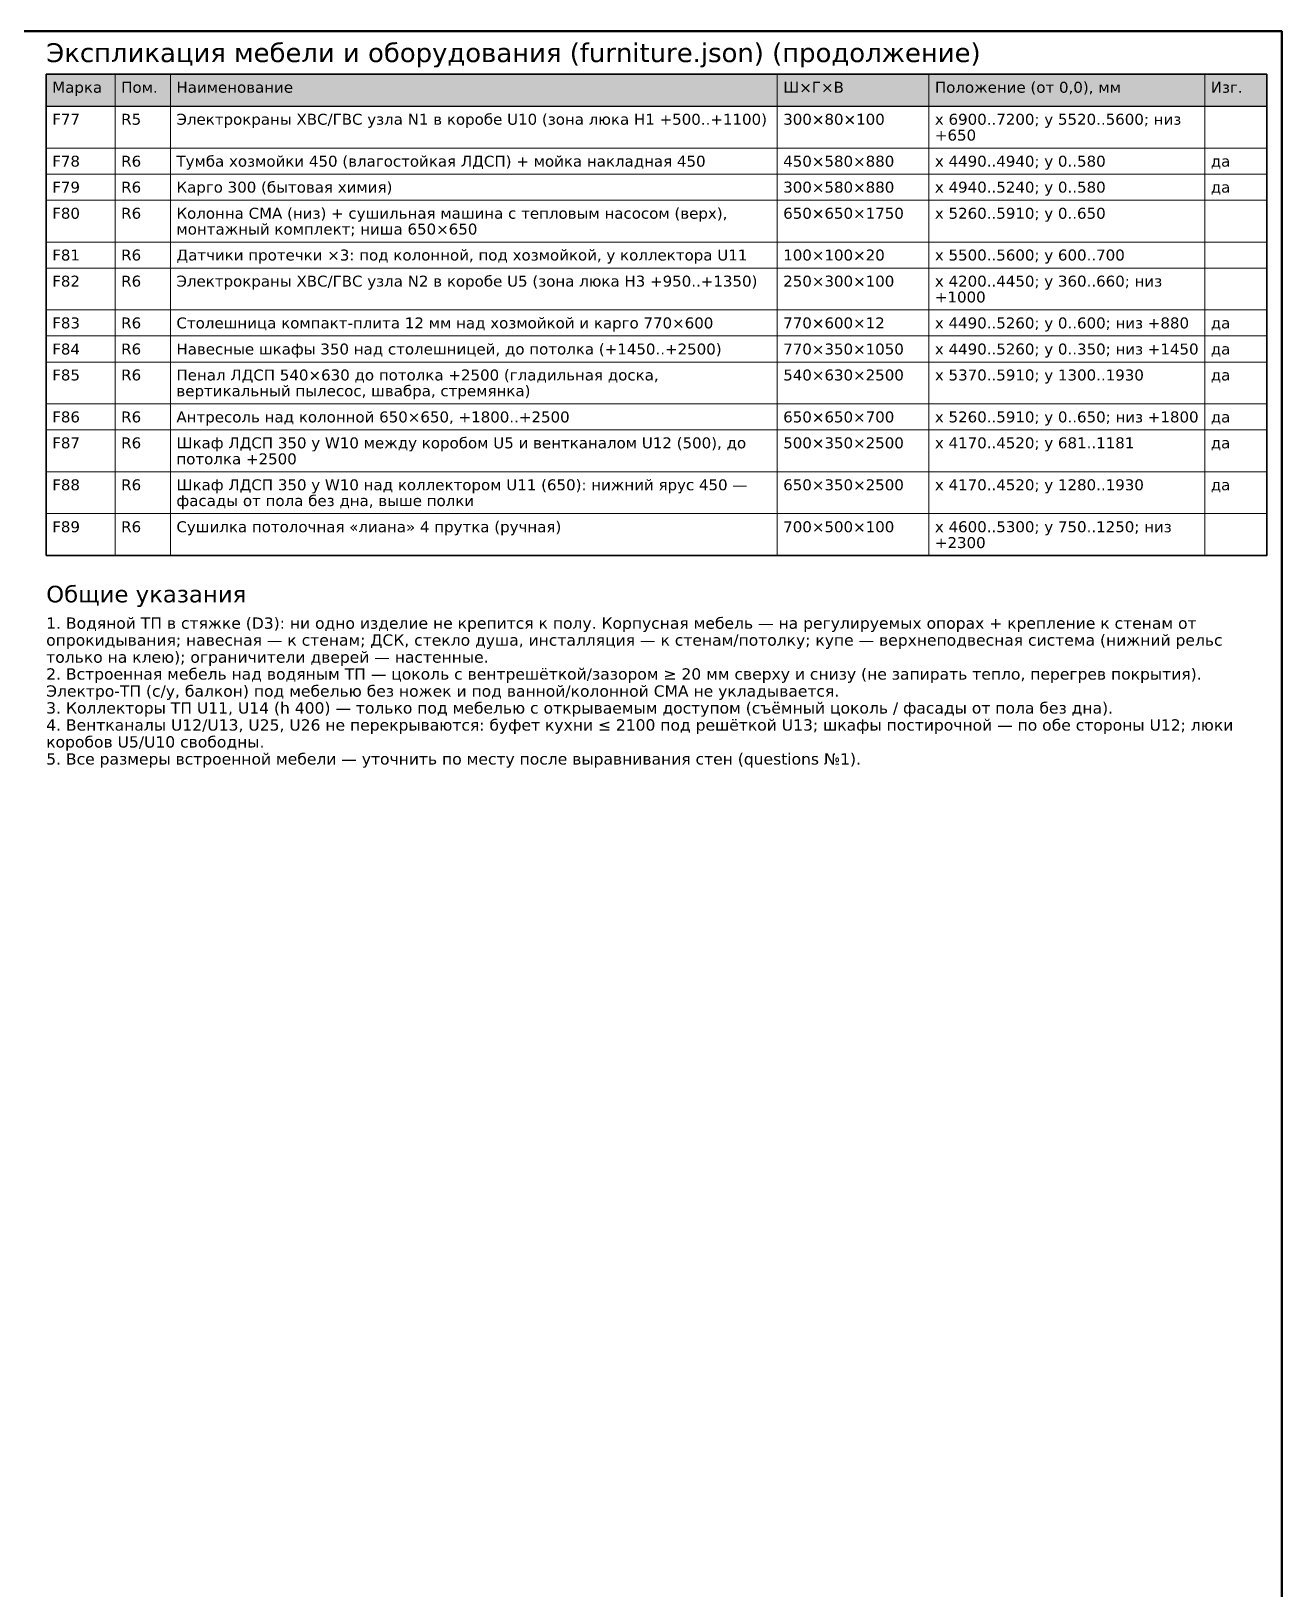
# Model space of a CAD drawing. Header units: millimetres. Extents: x 954 to 29450, y 51 to 20750.
# Drawn here: x 21162 to 29450, y 10419 to 20750 of the extents above; entities that cross this region are included whole.
import ezdxf

# ---------------------------------------------------------------- set-up
doc = ezdxf.new("R2010")
doc.units = ezdxf.units.MM
doc.layers.add('FRAME', color=7, linetype='CONTINUOUS')
doc.layers.add('TEXT', color=7, linetype='CONTINUOUS')
doc.styles.add('GOST', font='DejaVuSans.ttf')

msp = doc.modelspace()

# ---------------------------------------------------------------- hatches: boundary and pattern name
at = {"layer": 'TEXT', "true_color": 0xe6e6e6}
h = msp.add_hatch(color=7, dxfattribs=at)
h.dxf.hatch_style = 1
h.paths.add_polyline_path([(21262, 20252), (29350, 20252), (29350, 20465), (21262, 20465)])

# ---------------------------------------------------------------- linework, layer by layer
at = {"layer": 'FRAME', "color": 7, "lineweight": 50}
msp.add_lwpolyline([(1000, 250), (29450, 250), (29450, 20750), (1000, 20750)], close=True, dxfattribs=at)
at = {"layer": 'TEXT', "color": 7, "lineweight": 25}
msp.add_lwpolyline([(21262, 20252), (29350, 20252), (29350, 20465), (21262, 20465)], close=True, dxfattribs=at)
at = {"layer": 'TEXT', "color": 7, "lineweight": 15}
for points in [[(21262, 20465), (21262, 20252)], [(21719, 20465), (21719, 20252)], [(22085, 20465), (22085, 20252)], [(26106, 20465), (26106, 20252)], [(27111, 20465), (27111, 20252)], [(28939, 20465), (28939, 20252)], [(29350, 20465), (29350, 20252)], [(21262, 20252), (21262, 19975)], [(21719, 20252), (21719, 19975)], [(22085, 20252), (22085, 19975)], [(26106, 20252), (26106, 19975)], [(27111, 20252), (27111, 19975)], [(28939, 20252), (28939, 19975)], [(29350, 20252), (29350, 19975)], [(21262, 19975), (21262, 19802)], [(21719, 19975), (21719, 19802)], [(22085, 19975), (22085, 19802)], [(26106, 19975), (26106, 19802)], [(27111, 19975), (27111, 19802)], [(28939, 19975), (28939, 19802)], [(29350, 19975), (29350, 19802)], [(21262, 19802), (21262, 19630)], [(21719, 19802), (21719, 19630)], [(22085, 19802), (22085, 19630)], [(26106, 19802), (26106, 19630)], [(27111, 19802), (27111, 19630)], [(28939, 19802), (28939, 19630)], [(29350, 19802), (29350, 19630)], [(21262, 19630), (21262, 19352)], [(21719, 19630), (21719, 19352)], [(22085, 19630), (22085, 19352)], [(26106, 19630), (26106, 19352)], [(27111, 19630), (27111, 19352)], [(28939, 19630), (28939, 19352)], [(29350, 19630), (29350, 19352)], [(21262, 19352), (21262, 19180)], [(21719, 19352), (21719, 19180)], [(22085, 19352), (22085, 19180)], [(26106, 19352), (26106, 19180)], [(27111, 19352), (27111, 19180)], [(28939, 19352), (28939, 19180)], [(29350, 19352), (29350, 19180)], [(21262, 19180), (21262, 18902)], [(21719, 19180), (21719, 18902)], [(22085, 19180), (22085, 18902)], [(26106, 19180), (26106, 18902)], [(27111, 19180), (27111, 18902)], [(28939, 19180), (28939, 18902)], [(29350, 19180), (29350, 18902)], [(21262, 18902), (21262, 18730)], [(21719, 18902), (21719, 18730)], [(22085, 18902), (22085, 18730)], [(26106, 18902), (26106, 18730)], [(27111, 18902), (27111, 18730)], [(28939, 18902), (28939, 18730)], [(29350, 18902), (29350, 18730)], [(21262, 18730), (21262, 18557)], [(21719, 18730), (21719, 18557)], [(22085, 18730), (22085, 18557)], [(26106, 18730), (26106, 18557)], [(27111, 18730), (27111, 18557)], [(28939, 18730), (28939, 18557)], [(29350, 18730), (29350, 18557)], [(21262, 18557), (21262, 18280)], [(21719, 18557), (21719, 18280)], [(22085, 18557), (22085, 18280)], [(26106, 18557), (26106, 18280)], [(27111, 18557), (27111, 18280)], [(28939, 18557), (28939, 18280)], [(29350, 18557), (29350, 18280)], [(21262, 18280), (21262, 18107)], [(21719, 18280), (21719, 18107)], [(22085, 18280), (22085, 18107)], [(26106, 18280), (26106, 18107)], [(27111, 18280), (27111, 18107)], [(28939, 18280), (28939, 18107)], [(29350, 18280), (29350, 18107)], [(21262, 18107), (21262, 17829)], [(21719, 18107), (21719, 17829)], [(22085, 18107), (22085, 17829)], [(26106, 18107), (26106, 17829)], [(27111, 18107), (27111, 17829)], [(28939, 18107), (28939, 17829)], [(29350, 18107), (29350, 17829)], [(21262, 17829), (21262, 17552)], [(21719, 17829), (21719, 17552)], [(22085, 17829), (22085, 17552)], [(26106, 17829), (26106, 17552)], [(27111, 17829), (27111, 17552)], [(28939, 17829), (28939, 17552)], [(29350, 17829), (29350, 17552)], [(21262, 17552), (21262, 17274)], [(21719, 17552), (21719, 17274)], [(22085, 17552), (22085, 17274)], [(26106, 17552), (26106, 17274)], [(27111, 17552), (27111, 17274)], [(28939, 17552), (28939, 17274)], [(29350, 17552), (29350, 17274)]]:
    msp.add_lwpolyline(points, dxfattribs=at)
at = {"layer": 'TEXT', "color": 7, "lineweight": 35}
msp.add_lwpolyline([(21262, 17274), (29350, 17274), (29350, 20465), (21262, 20465)], close=True, dxfattribs=at)
at = {"layer": 'TEXT', "color": 7, "lineweight": 15}
for points in [[(21262, 19975), (29350, 19975), (29350, 20252), (21262, 20252)], [(21262, 19802), (29350, 19802), (29350, 19975), (21262, 19975)], [(21262, 19630), (29350, 19630), (29350, 19802), (21262, 19802)], [(21262, 19352), (29350, 19352), (29350, 19630), (21262, 19630)], [(21262, 19180), (29350, 19180), (29350, 19352), (21262, 19352)], [(21262, 18902), (29350, 18902), (29350, 19180), (21262, 19180)], [(21262, 18730), (29350, 18730), (29350, 18902), (21262, 18902)], [(21262, 18557), (29350, 18557), (29350, 18730), (21262, 18730)], [(21262, 18280), (29350, 18280), (29350, 18557), (21262, 18557)], [(21262, 18107), (29350, 18107), (29350, 18280), (21262, 18280)], [(21262, 17829), (29350, 17829), (29350, 18107), (21262, 18107)], [(21262, 17552), (29350, 17552), (29350, 17829), (21262, 17829)], [(21262, 17274), (29350, 17274), (29350, 17552), (21262, 17552)]]:
    msp.add_lwpolyline(points, close=True, dxfattribs=at)

# ---------------------------------------------------------------- texts
at = {"layer": 'TEXT', "color": 7, "style": 'GOST'}
for s, height, p in [('Экспликация мебели и оборудования (furniture.json) (продолжение)', 125, (21262, 20545)), ('Марка', 72.5, (21302, 20342)), ('Пом.', 72.5, (21759, 20342)), ('Наименование', 72.5, (22125, 20342)), ('Ш×Г×В', 72.5, (26146, 20342)), ('Положение (от 0,0), мм', 72.5, (27151, 20342)), ('Изг.', 72.5, (28979, 20342)), ('F77', 72.5, (21302, 20130)), ('R5', 72.5, (21759, 20130)), ('Электрокраны ХВС/ГВС узла N1 в коробе U10 (зона люка H1 +500..+1100)', 72.5, (22125, 20130)), ('300×80×100', 72.5, (26146, 20130)), ('x 6900..7200; y 5520..5600; низ', 72.5, (27151, 20130)), ('+650', 72.5, (27151, 20025)), ('F78', 72.5, (21302, 19852)), ('R6', 72.5, (21759, 19852)), ('Тумба хозмойки 450 (влагостойкая ЛДСП) + мойка накладная 450', 72.5, (22125, 19852)), ('450×580×880', 72.5, (26146, 19852)), ('x 4490..4940; y 0..580', 72.5, (27151, 19852)), ('да', 72.5, (28979, 19852)), ('F79', 72.5, (21302, 19680)), ('R6', 72.5, (21759, 19680)), ('Карго 300 (бытовая химия)', 72.5, (22125, 19680)), ('300×580×880', 72.5, (26146, 19680)), ('x 4940..5240; y 0..580', 72.5, (27151, 19680)), ('да', 72.5, (28979, 19680)), ('F80', 72.5, (21302, 19507)), ('R6', 72.5, (21759, 19507)), ('Колонна СМА (низ) + сушильная машина с тепловым насосом (верх),', 72.5, (22125, 19507)), ('650×650×1750', 72.5, (26146, 19507)), ('x 5260..5910; y 0..650', 72.5, (27151, 19507)), ('монтажный комплект; ниша 650×650', 72.5, (22125, 19402)), ('F81', 72.5, (21302, 19230)), ('R6', 72.5, (21759, 19230)), ('Датчики протечки ×3: под колонной, под хозмойкой, у коллектора U11', 72.5, (22125, 19230)), ('100×100×20', 72.5, (26146, 19230)), ('x 5500..5600; y 600..700', 72.5, (27151, 19230)), ('F82', 72.5, (21302, 19057)), ('R6', 72.5, (21759, 19057)), ('Электрокраны ХВС/ГВС узла N2 в коробе U5 (зона люка H3 +950..+1350)', 72.5, (22125, 19057)), ('250×300×100', 72.5, (26146, 19057)), ('x 4200..4450; y 360..660; низ', 72.5, (27151, 19057)), ('+1000', 72.5, (27151, 18952)), ('F83', 72.5, (21302, 18780)), ('R6', 72.5, (21759, 18780)), ('Столешница компакт-плита 12 мм над хозмойкой и карго 770×600', 72.5, (22125, 18780)), ('770×600×12', 72.5, (26146, 18780)), ('x 4490..5260; y 0..600; низ +880', 72.5, (27151, 18780)), ('да', 72.5, (28979, 18780)), ('F84', 72.5, (21302, 18607)), ('R6', 72.5, (21759, 18607)), ('Навесные шкафы 350 над столешницей, до потолка (+1450..+2500)', 72.5, (22125, 18607)), ('770×350×1050', 72.5, (26146, 18607)), ('x 4490..5260; y 0..350; низ +1450', 72.5, (27151, 18607)), ('да', 72.5, (28979, 18607)), ('F85', 72.5, (21302, 18435)), ('R6', 72.5, (21759, 18435)), ('Пенал ЛДСП 540×630 до потолка +2500 (гладильная доска,', 72.5, (22125, 18435)), ('540×630×2500', 72.5, (26146, 18435)), ('x 5370..5910; y 1300..1930', 72.5, (27151, 18435)), ('вертикальный пылесос, швабра, стремянка)', 72.5, (22125, 18330)), ('да', 72.5, (28979, 18435)), ('F86', 72.5, (21302, 18157)), ('R6', 72.5, (21759, 18157)), ('Антресоль над колонной 650×650, +1800..+2500', 72.5, (22125, 18157)), ('650×650×700', 72.5, (26146, 18157)), ('x 5260..5910; y 0..650; низ +1800', 72.5, (27151, 18157)), ('да', 72.5, (28979, 18157)), ('F87', 72.5, (21302, 17985)), ('R6', 72.5, (21759, 17985)), ('Шкаф ЛДСП 350 у W10 между коробом U5 и вентканалом U12 (500), до', 72.5, (22125, 17985)), ('500×350×2500', 72.5, (26146, 17985)), ('x 4170..4520; y 681..1181', 72.5, (27151, 17985)), ('да', 72.5, (28979, 17985)), ('потолка +2500', 72.5, (22125, 17879)), ('F88', 72.5, (21302, 17707)), ('R6', 72.5, (21759, 17707)), ('Шкаф ЛДСП 350 у W10 над коллектором U11 (650): нижний ярус 450 —', 72.5, (22125, 17707)), ('650×350×2500', 72.5, (26146, 17707)), ('x 4170..4520; y 1280..1930', 72.5, (27151, 17707)), ('фасады от пола без дна, выше полки', 72.5, (22125, 17602)), ('да', 72.5, (28979, 17707)), ('F89', 72.5, (21302, 17429)), ('R6', 72.5, (21759, 17429)), ('Сушилка потолочная «лиана» 4 прутка (ручная)', 72.5, (22125, 17429)), ('700×500×100', 72.5, (26146, 17429)), ('x 4600..5300; y 750..1250; низ', 72.5, (27151, 17429)), ('+2300', 72.5, (27151, 17324)), ('Общие указания', 110, (21262, 16964)), ('1. Водяной ТП в стяжке (D3): ни одно изделие не крепится к полу. Корпусная мебель — на регулируемых опорах + крепление к стенам от', 75, (21262, 16789)), ('опрокидывания; навесная — к стенам; ДСК, стекло душа, инсталляция — к стенам/потолку; купе — верхнеподвесная система (нижний рельс', 75, (21262, 16677)), ('только на клею); ограничители дверей — настенные.', 75, (21262, 16564)), ('2. Встроенная мебель над водяным ТП — цоколь с вентрешёткой/зазором ≥ 20 мм сверху и снизу (не запирать тепло, перегрев покрытия).', 75, (21262, 16452)), ('Электро-ТП (с/у, балкон) под мебелью без ножек и под ванной/колонной СМА не укладывается.', 75, (21262, 16339)), ('3. Коллекторы ТП U11, U14 (h 400) — только под мебелью с открываемым доступом (съёмный цоколь / фасады от пола без дна).', 75, (21262, 16227)), ('4. Вентканалы U12/U13, U25, U26 не перекрываются: буфет кухни ≤ 2100 под решёткой U13; шкафы постирочной — по обе стороны U12; люки', 75, (21262, 16114)), ('коробов U5/U10 свободны.', 75, (21262, 16002)), ('5. Все размеры встроенной мебели — уточнить по месту после выравнивания стен (questions №1).', 75, (21262, 15889))]:
    msp.add_text(s, height=height, dxfattribs=at).set_placement(p)

doc.saveas('drawing.dxf')
